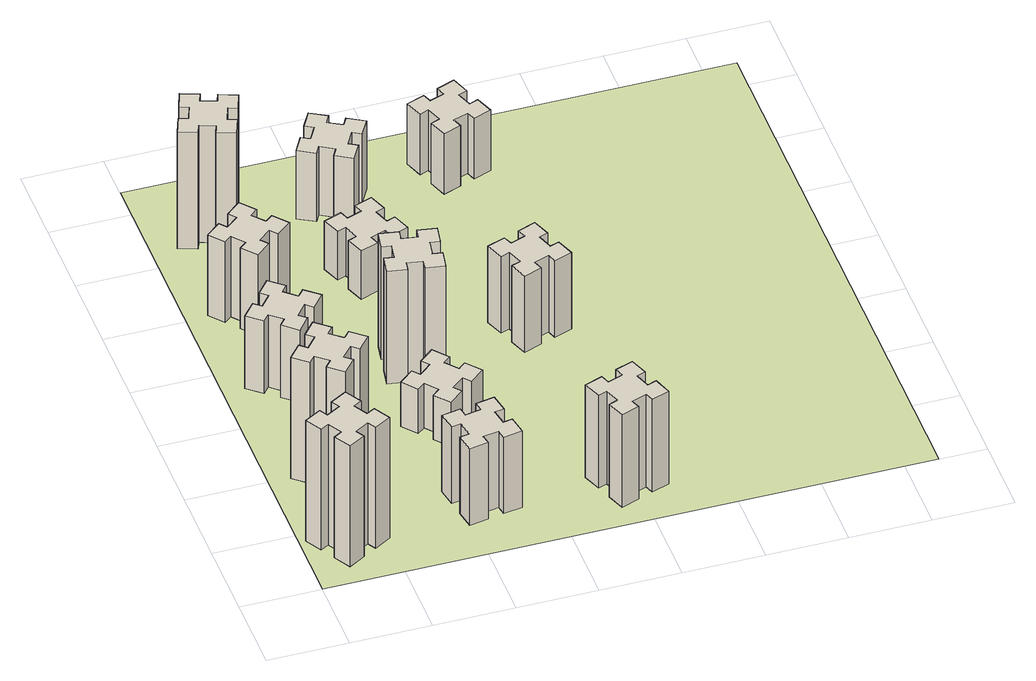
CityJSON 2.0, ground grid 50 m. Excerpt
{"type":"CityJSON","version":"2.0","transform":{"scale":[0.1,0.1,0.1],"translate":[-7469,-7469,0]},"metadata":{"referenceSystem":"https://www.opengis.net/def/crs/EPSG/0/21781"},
"CityObjects":{
"building1":{"type":"Building","attributes":{"class":"1000","function":"1000","usage":"1000","yearOfConstruction":2016,"roofType":"1000","measuredHeight":90,"storeysAboveGround":30,"storeysBelowGround":0},"geometry":[{"type":"Solid","lod":"1","boundaries":[[[[0,1,2,3,4,5,6,7,8,9,10,11,12,13,14,15,16,17,18,19]],[[17,16,20,21]],[[16,15,22,20]],[[15,14,23,22]],[[14,13,24,23]],[[13,12,25,24]],[[12,11,26,25]],[[11,10,27,26]],[[10,9,28,27]],[[9,8,29,28]],[[8,7,30,29]],[[7,6,31,30]],[[6,5,32,31]],[[5,4,33,32]],[[4,3,34,33]],[[3,2,35,34]],[[2,1,36,35]],[[1,0,37,36]],[[0,19,38,37]],[[19,18,39,38]],[[18,17,21,39]],[[24,25,26,27,28,29,30,31,32,33,34,35,36,37,38,39,21,20,22,23]]]]}]},
"building2":{"type":"Building","attributes":{"class":"1000","function":"1000","usage":"1000","yearOfConstruction":2016,"roofType":"1000","measuredHeight":90,"storeysAboveGround":30,"storeysBelowGround":0},"geometry":[{"type":"Solid","lod":"1","boundaries":[[[[40,41,42,43,44,45,46,47,48,49,50,51,52,53,54,55,56,57,58,59]],[[57,56,60,61]],[[56,55,62,60]],[[55,54,63,62]],[[54,53,64,63]],[[53,52,65,64]],[[52,51,66,65]],[[51,50,67,66]],[[50,49,68,67]],[[49,48,69,68]],[[48,47,70,69]],[[47,46,71,70]],[[46,45,72,71]],[[45,44,73,72]],[[44,43,74,73]],[[43,42,75,74]],[[42,41,76,75]],[[41,40,77,76]],[[40,59,78,77]],[[59,58,79,78]],[[58,57,61,79]],[[64,65,66,67,68,69,70,71,72,73,74,75,76,77,78,79,61,60,62,63]]]]}]},
"building3":{"type":"Building","attributes":{"class":"1000","function":"1000","usage":"1000","yearOfConstruction":2016,"roofType":"1000","measuredHeight":54,"storeysAboveGround":30,"storeysBelowGround":0},"geometry":[{"type":"Solid","lod":"1","boundaries":[[[[80,81,82,83,84,85,86,87,88,89,90,91,92,93,94,95,96,97,98,99]],[[97,96,100,101]],[[96,95,102,100]],[[95,94,103,102]],[[94,93,104,103]],[[93,92,105,104]],[[92,91,106,105]],[[91,90,107,106]],[[90,89,108,107]],[[89,88,109,108]],[[88,87,110,109]],[[87,86,111,110]],[[86,85,112,111]],[[85,84,113,112]],[[84,83,114,113]],[[83,82,115,114]],[[82,81,116,115]],[[81,80,117,116]],[[80,99,118,117]],[[99,98,119,118]],[[98,97,101,119]],[[104,105,106,107,108,109,110,111,112,113,114,115,116,117,118,119,101,100,102,103]]]]}]},
"building4":{"type":"Building","attributes":{"class":"1000","function":"1000","usage":"1000","yearOfConstruction":2016,"roofType":"1000","measuredHeight":60,"storeysAboveGround":30,"storeysBelowGround":0},"geometry":[{"type":"Solid","lod":"1","boundaries":[[[[120,121,122,123,124,125,126,127,128,129,130,131,132,133,134,135,136,137,138,139]],[[137,136,140,141]],[[136,135,142,140]],[[135,134,143,142]],[[134,133,144,143]],[[133,132,145,144]],[[132,131,146,145]],[[131,130,147,146]],[[130,129,148,147]],[[129,128,149,148]],[[128,127,150,149]],[[127,126,151,150]],[[126,125,152,151]],[[125,124,153,152]],[[124,123,154,153]],[[123,122,155,154]],[[122,121,156,155]],[[121,120,157,156]],[[120,139,158,157]],[[139,138,159,158]],[[138,137,141,159]],[[144,145,146,147,148,149,150,151,152,153,154,155,156,157,158,159,141,140,142,143]]]]}]},
"building5":{"type":"Building","attributes":{"class":"1000","function":"1000","usage":"1000","yearOfConstruction":2016,"roofType":"1000","measuredHeight":57,"storeysAboveGround":30,"storeysBelowGround":0},"geometry":[{"type":"Solid","lod":"1","boundaries":[[[[160,161,162,163,164,165,166,167,168,169,170,171,172,173,174,175,176,177,178,179]],[[177,176,180,181]],[[176,175,182,180]],[[175,174,183,182]],[[174,173,184,183]],[[173,172,185,184]],[[172,171,186,185]],[[171,170,187,186]],[[170,169,188,187]],[[169,168,189,188]],[[168,167,190,189]],[[167,166,191,190]],[[166,165,192,191]],[[165,164,193,192]],[[164,163,194,193]],[[163,162,195,194]],[[162,161,196,195]],[[161,160,197,196]],[[160,179,198,197]],[[179,178,199,198]],[[178,177,181,199]],[[184,185,186,187,188,189,190,191,192,193,194,195,196,197,198,199,181,180,182,183]]]]}]},
"building6":{"type":"Building","attributes":{"class":"1000","function":"1000","usage":"1000","yearOfConstruction":2016,"roofType":"1000","measuredHeight":87,"storeysAboveGround":30,"storeysBelowGround":0},"geometry":[{"type":"Solid","lod":"1","boundaries":[[[[200,201,202,203,204,205,206,207,208,209,210,211,212,213,214,215,216,217,218,219]],[[217,216,220,221]],[[216,215,222,220]],[[215,214,223,222]],[[214,213,224,223]],[[213,212,225,224]],[[212,211,226,225]],[[211,210,227,226]],[[210,209,228,227]],[[209,208,229,228]],[[208,207,230,229]],[[207,206,231,230]],[[206,205,232,231]],[[205,204,233,232]],[[204,203,234,233]],[[203,202,235,234]],[[202,201,236,235]],[[201,200,237,236]],[[200,219,238,237]],[[219,218,239,238]],[[218,217,221,239]],[[224,225,226,227,228,229,230,231,232,233,234,235,236,237,238,239,221,220,222,223]]]]}]},
"building7":{"type":"Building","attributes":{"class":"1000","function":"1000","usage":"1000","yearOfConstruction":2016,"roofType":"1000","measuredHeight":33,"storeysAboveGround":30,"storeysBelowGround":0},"geometry":[{"type":"Solid","lod":"1","boundaries":[[[[240,241,242,243,244,245,246,247,248,249,250,251,252,253,254,255,256,257,258,259]],[[257,256,260,261]],[[256,255,262,260]],[[255,254,263,262]],[[254,253,264,263]],[[253,252,265,264]],[[252,251,266,265]],[[251,250,267,266]],[[250,249,268,267]],[[249,248,269,268]],[[248,247,270,269]],[[247,246,271,270]],[[246,245,272,271]],[[245,244,273,272]],[[244,243,274,273]],[[243,242,275,274]],[[242,241,276,275]],[[241,240,277,276]],[[240,259,278,277]],[[259,258,279,278]],[[258,257,261,279]],[[264,265,266,267,268,269,270,271,272,273,274,275,276,277,278,279,261,260,262,263]]]]}]},
"building8":{"type":"Building","attributes":{"class":"1000","function":"1000","usage":"1000","yearOfConstruction":2016,"roofType":"1000","measuredHeight":84,"storeysAboveGround":30,"storeysBelowGround":0},"geometry":[{"type":"Solid","lod":"1","boundaries":[[[[280,281,282,283,284,285,286,287,288,289,290,291,292,293,294,295,296,297,298,299]],[[297,296,300,301]],[[296,295,302,300]],[[295,294,303,302]],[[294,293,304,303]],[[293,292,305,304]],[[292,291,306,305]],[[291,290,307,306]],[[290,289,308,307]],[[289,288,309,308]],[[288,287,310,309]],[[287,286,311,310]],[[286,285,312,311]],[[285,284,313,312]],[[284,283,314,313]],[[283,282,315,314]],[[282,281,316,315]],[[281,280,317,316]],[[280,299,318,317]],[[299,298,319,318]],[[298,297,301,319]],[[304,305,306,307,308,309,310,311,312,313,314,315,316,317,318,319,301,300,302,303]]]]}]},
"building9":{"type":"Building","attributes":{"class":"1000","function":"1000","usage":"1000","yearOfConstruction":2016,"roofType":"1000","measuredHeight":36,"storeysAboveGround":30,"storeysBelowGround":0},"geometry":[{"type":"Solid","lod":"1","boundaries":[[[[320,321,322,323,324,325,326,327,328,329,330,331,332,333,334,335,336,337,338,339]],[[337,336,340,341]],[[336,335,342,340]],[[335,334,343,342]],[[334,333,344,343]],[[333,332,345,344]],[[332,331,346,345]],[[331,330,347,346]],[[330,329,348,347]],[[329,328,349,348]],[[328,327,350,349]],[[327,326,351,350]],[[326,325,352,351]],[[325,324,353,352]],[[324,323,354,353]],[[323,322,355,354]],[[322,321,356,355]],[[321,320,357,356]],[[320,339,358,357]],[[339,338,359,358]],[[338,337,341,359]],[[344,345,346,347,348,349,350,351,352,353,354,355,356,357,358,359,341,340,342,343]]]]}]},
"building10":{"type":"Building","attributes":{"class":"1000","function":"1000","usage":"1000","yearOfConstruction":2016,"roofType":"1000","measuredHeight":69,"storeysAboveGround":30,"storeysBelowGround":0},"geometry":[{"type":"Solid","lod":"1","boundaries":[[[[360,361,362,363,364,365,366,367,368,369,370,371,372,373,374,375,376,377,378,379]],[[377,376,380,381]],[[376,375,382,380]],[[375,374,383,382]],[[374,373,384,383]],[[373,372,385,384]],[[372,371,386,385]],[[371,370,387,386]],[[370,369,388,387]],[[369,368,389,388]],[[368,367,390,389]],[[367,366,391,390]],[[366,365,392,391]],[[365,364,393,392]],[[364,363,394,393]],[[363,362,395,394]],[[362,361,396,395]],[[361,360,397,396]],[[360,379,398,397]],[[379,378,399,398]],[[378,377,381,399]],[[384,385,386,387,388,389,390,391,392,393,394,395,396,397,398,399,381,380,382,383]]]]}]},
"building11":{"type":"Building","attributes":{"class":"1000","function":"1000","usage":"1000","yearOfConstruction":2016,"roofType":"1000","measuredHeight":51,"storeysAboveGround":30,"storeysBelowGround":0},"geometry":[{"type":"Solid","lod":"1","boundaries":[[[[400,401,402,403,404,405,406,407,408,409,410,411,412,413,414,415,416,417,418,419]],[[417,416,420,421]],[[416,415,422,420]],[[415,414,423,422]],[[414,413,424,423]],[[413,412,425,424]],[[412,411,426,425]],[[411,410,427,426]],[[410,409,428,427]],[[409,408,429,428]],[[408,407,430,429]],[[407,406,431,430]],[[406,405,432,431]],[[405,404,433,432]],[[404,403,434,433]],[[403,402,435,434]],[[402,401,436,435]],[[401,400,437,436]],[[400,419,438,437]],[[419,418,439,438]],[[418,417,421,439]],[[424,425,426,427,428,429,430,431,432,433,434,435,436,437,438,439,421,420,422,423]]]]}]},
"building12":{"type":"Building","attributes":{"class":"1000","function":"1000","usage":"1000","yearOfConstruction":2016,"roofType":"1000","measuredHeight":57,"storeysAboveGround":30,"storeysBelowGround":0},"geometry":[{"type":"Solid","lod":"1","boundaries":[[[[440,441,442,443,444,445,446,447,448,449,450,451,452,453,454,455,456,457,458,459]],[[457,456,460,461]],[[456,455,462,460]],[[455,454,463,462]],[[454,453,464,463]],[[453,452,465,464]],[[452,451,466,465]],[[451,450,467,466]],[[450,449,468,467]],[[449,448,469,468]],[[448,447,470,469]],[[447,446,471,470]],[[446,445,472,471]],[[445,444,473,472]],[[444,443,474,473]],[[443,442,475,474]],[[442,441,476,475]],[[441,440,477,476]],[[440,459,478,477]],[[459,458,479,478]],[[458,457,461,479]],[[464,465,466,467,468,469,470,471,472,473,474,475,476,477,478,479,461,460,462,463]]]]}]},
"building13":{"type":"Building","attributes":{"class":"1000","function":"1000","usage":"1000","yearOfConstruction":2016,"roofType":"1000","measuredHeight":45,"storeysAboveGround":30,"storeysBelowGround":0},"geometry":[{"type":"Solid","lod":"1","boundaries":[[[[480,481,482,483,484,485,486,487,488,489,490,491,492,493,494,495,496,497,498,499]],[[497,496,500,501]],[[496,495,502,500]],[[495,494,503,502]],[[494,493,504,503]],[[493,492,505,504]],[[492,491,506,505]],[[491,490,507,506]],[[490,489,508,507]],[[489,488,509,508]],[[488,487,510,509]],[[487,486,511,510]],[[486,485,512,511]],[[485,484,513,512]],[[484,483,514,513]],[[483,482,515,514]],[[482,481,516,515]],[[481,480,517,516]],[[480,499,518,517]],[[499,498,519,518]],[[498,497,501,519]],[[504,505,506,507,508,509,510,511,512,513,514,515,516,517,518,519,501,500,502,503]]]]}]},
"landuse1":{"type":"LandUse","attributes":{"name":"plot1","function":"1010"},"geometry":[{"type":"MultiSurface","lod":"1","boundaries":[[[520,521,522,523]]]}]}
},
"vertices":[
[155,364,0],[205,277,0],[153,247,0],[213,143,0],[317,203,0],[287,255,0],[374,305,0],[404,253,0],[508,313,0],[448,417,0],[396,387,0],[346,474,0],[398,504,0],[338,608,0],[234,548,0],[264,496,0],[177,446,0],[147,498,0],[43,438,0],[103,334,0],[177,446,900],[147,498,900],[264,496,900],[234,548,900],[338,608,900],[398,504,900],[346,474,900],[396,387,900],[448,417,900],[508,313,900],[404,253,900],[374,305,900],[287,255,900],[317,203,900],[213,143,900],[153,247,900],[205,277,900],[155,364,900],[103,334,900],[43,438,900],
[484,1067,0],[408,1132,0],[446,1178,0],[354,1255,0],[277,1163,0],[323,1124,0],[259,1048,0],[213,1086,0],[136,994,0],[228,917,0],[266,963,0],[343,899,0],[304,853,0],[396,776,0],[473,868,0],[427,906,0],[492,983,0],[538,944,0],[615,1036,0],[523,1113,0],[492,983,900],[538,944,900],[427,906,900],[473,868,900],[396,776,900],[304,853,900],[343,899,900],[266,963,900],[228,917,900],[136,994,900],[213,1086,900],[259,1048,900],[323,1124,900],[277,1163,900],[354,1255,900],[446,1178,900],[408,1132,900],[484,1067,900],[523,1113,900],[615,1036,900],
[484,1907,0],[408,1972,0],[446,2018,0],[354,2095,0],[277,2003,0],[323,1964,0],[259,1888,0],[213,1926,0],[136,1834,0],[228,1757,0],[266,1803,0],[343,1739,0],[304,1693,0],[396,1616,0],[473,1708,0],[427,1746,0],[492,1823,0],[538,1784,0],[615,1876,0],[523,1953,0],[492,1823,540],[538,1784,540],[427,1746,540],[473,1708,540],[396,1616,540],[304,1693,540],[343,1739,540],[266,1803,540],[228,1757,540],[136,1834,540],[213,1926,540],[259,1888,540],[323,1964,540],[277,2003,540],[354,2095,540],[446,2018,540],[408,1972,540],[484,1907,540],[523,1953,540],[615,1876,540],
[492,2528,0],[427,2604,0],[473,2643,0],[396,2735,0],[304,2658,0],[343,2612,0],[266,2547,0],[228,2593,0],[136,2516,0],[213,2424,0],[259,2463,0],[323,2386,0],[277,2348,0],[354,2256,0],[446,2333,0],[408,2379,0],[484,2443,0],[523,2397,0],[615,2474,0],[538,2566,0],[484,2443,600],[523,2397,600],[408,2379,600],[446,2333,600],[354,2256,600],[277,2348,600],[323,2386,600],[259,2463,600],[213,2424,600],[136,2516,600],[228,2593,600],[266,2547,600],[343,2612,600],[304,2658,600],[396,2735,600],[473,2643,600],[427,2604,600],[492,2528,600],[538,2566,600],[615,2474,600],
[1085,358,0],[1184,376,0],[1194,317,0],[1312,337,0],[1291,456,0],[1232,445,0],[1215,544,0],[1274,554,0],[1253,672,0],[1135,651,0],[1145,592,0],[1047,575,0],[1037,634,0],[918,613,0],[939,495,0],[998,505,0],[1016,407,0],[957,397,0],[977,278,0],[1096,299,0],[1016,407,570],[957,397,570],[998,505,570],[939,495,570],[918,613,570],[1037,634,570],[1047,575,570],[1145,592,570],[1135,651,570],[1253,672,570],[1274,554,570],[1215,544,570],[1232,445,570],[1291,456,570],[1312,337,570],[1194,317,570],[1184,376,570],[1085,358,570],[1096,299,570],[977,278,570],
[462,3151,0],[496,3245,0],[552,3224,0],[593,3337,0],[480,3378,0],[460,3322,0],[366,3356,0],[387,3412,0],[274,3453,0],[233,3340,0],[289,3320,0],[255,3226,0],[199,3247,0],[157,3134,0],[270,3093,0],[291,3149,0],[385,3115,0],[364,3059,0],[477,3017,0],[518,3130,0],[385,3115,870],[364,3059,870],[291,3149,870],[270,3093,870],[157,3134,870],[199,3247,870],[255,3226,870],[289,3320,870],[233,3340,870],[274,3453,870],[387,3412,870],[366,3356,870],[460,3322,870],[480,3378,870],[593,3337,870],[552,3224,870],[496,3245,870],[462,3151,870],[518,3130,870],[477,3017,870],
[1083,1332,0],[1006,1267,0],[968,1313,0],[876,1236,0],[953,1144,0],[999,1183,0],[1063,1106,0],[1017,1068,0],[1094,976,0],[1186,1053,0],[1148,1099,0],[1224,1163,0],[1263,1117,0],[1355,1194,0],[1278,1286,0],[1232,1248,0],[1167,1324,0],[1213,1363,0],[1136,1455,0],[1044,1378,0],[1167,1324,330],[1213,1363,330],[1232,1248,330],[1278,1286,330],[1355,1194,330],[1263,1117,330],[1224,1163,330],[1148,1099,330],[1186,1053,330],[1094,976,330],[1017,1068,330],[1063,1106,330],[999,1183,330],[953,1144,330],[876,1236,330],[968,1313,330],[1006,1267,330],[1083,1332,330],[1044,1378,330],[1136,1455,330],
[1047,1656,0],[1145,1638,0],[1135,1579,0],[1253,1558,0],[1274,1677,0],[1215,1687,0],[1232,1785,0],[1291,1775,0],[1312,1893,0],[1194,1914,0],[1184,1855,0],[1085,1872,0],[1096,1931,0],[977,1952,0],[957,1834,0],[1016,1824,0],[998,1725,0],[939,1736,0],[918,1617,0],[1037,1597,0],[998,1725,840],[939,1736,840],[1016,1824,840],[957,1834,840],[977,1952,840],[1096,1931,840],[1085,1872,840],[1184,1855,840],[1194,1914,840],[1312,1893,840],[1291,1775,840],[1232,1785,840],[1215,1687,840],[1274,1677,840],[1253,1558,840],[1135,1579,840],[1145,1638,840],[1047,1656,840],[1037,1597,840],[918,1617,840],
[1125,2716,0],[1031,2682,0],[1010,2738,0],[897,2697,0],[939,2584,0],[995,2605,0],[1029,2511,0],[973,2490,0],[1014,2377,0],[1127,2419,0],[1106,2475,0],[1200,2509,0],[1220,2453,0],[1333,2494,0],[1292,2607,0],[1236,2586,0],[1202,2680,0],[1258,2700,0],[1217,2813,0],[1104,2772,0],[1202,2680,360],[1258,2700,360],[1236,2586,360],[1292,2607,360],[1333,2494,360],[1220,2453,360],[1200,2509,360],[1106,2475,360],[1127,2419,360],[1014,2377,360],[973,2490,360],[1029,2511,360],[995,2605,360],[939,2584,360],[897,2697,360],[1010,2738,360],[1031,2682,360],[1125,2716,360],[1104,2772,360],[1217,2813,360],
[1965,496,0],[1871,462,0],[1850,518,0],[1737,477,0],[1779,364,0],[1835,385,0],[1869,291,0],[1813,270,0],[1854,157,0],[1967,199,0],[1946,255,0],[2040,289,0],[2060,233,0],[2173,274,0],[2132,387,0],[2076,366,0],[2042,460,0],[2098,480,0],[2057,593,0],[1944,552,0],[2042,460,690],[2098,480,690],[2076,366,690],[2132,387,690],[2173,274,690],[2060,233,690],[2040,289,690],[1946,255,690],[1967,199,690],[1854,157,690],[1813,270,690],[1869,291,690],[1835,385,690],[1779,364,690],[1737,477,690],[1850,518,690],[1871,462,690],[1965,496,690],[1944,552,690],[2057,593,690],
[1214,3306,0],[1127,3356,0],[1157,3408,0],[1053,3468,0],[993,3364,0],[1045,3334,0],[995,3247,0],[943,3277,0],[883,3173,0],[987,3113,0],[1017,3165,0],[1104,3115,0],[1074,3063,0],[1178,3003,0],[1238,3107,0],[1186,3137,0],[1236,3224,0],[1288,3194,0],[1348,3298,0],[1244,3358,0],[1236,3224,510],[1288,3194,510],[1186,3137,510],[1238,3107,510],[1178,3003,510],[1074,3063,510],[1104,3115,510],[1017,3165,510],[987,3113,510],[883,3173,510],[943,3277,510],[995,3247,510],[1045,3334,510],[993,3364,510],[1053,3468,510],[1157,3408,510],[1127,3356,510],[1214,3306,510],[1244,3358,510],[1348,3298,510],
[1846,1735,0],[1940,1769,0],[1960,1713,0],[2073,1754,0],[2032,1867,0],[1976,1846,0],[1942,1940,0],[1998,1960,0],[1957,2073,0],[1844,2032,0],[1865,1976,0],[1771,1942,0],[1750,1998,0],[1637,1957,0],[1679,1844,0],[1735,1865,0],[1769,1771,0],[1713,1750,0],[1754,1637,0],[1867,1679,0],[1769,1771,570],[1713,1750,570],[1735,1865,570],[1679,1844,570],[1637,1957,570],[1750,1998,570],[1771,1942,570],[1865,1976,570],[1844,2032,570],[1957,2073,570],[1998,1960,570],[1942,1940,570],[1976,1846,570],[2032,1867,570],[2073,1754,570],[1960,1713,570],[1940,1769,570],[1846,1735,570],[1867,1679,570],[1754,1637,570],
[1865,3456,0],[1771,3422,0],[1750,3478,0],[1637,3437,0],[1679,3324,0],[1735,3345,0],[1769,3251,0],[1713,3230,0],[1754,3117,0],[1867,3159,0],[1846,3215,0],[1940,3249,0],[1960,3193,0],[2073,3234,0],[2032,3347,0],[1976,3326,0],[1942,3420,0],[1998,3440,0],[1957,3553,0],[1844,3512,0],[1942,3420,450],[1998,3440,450],[1976,3326,450],[2032,3347,450],[2073,3234,450],[1960,3193,450],[1940,3249,450],[1846,3215,450],[1867,3159,450],[1754,3117,450],[1713,3230,450],[1769,3251,450],[1735,3345,450],[1679,3324,450],[1637,3437,450],[1750,3478,450],[1771,3422,450],[1865,3456,450],[1844,3512,450],[1957,3553,450],
[5,3705,0],[3705,3705,0],[3705,5,0],[5,5,0]
]}
